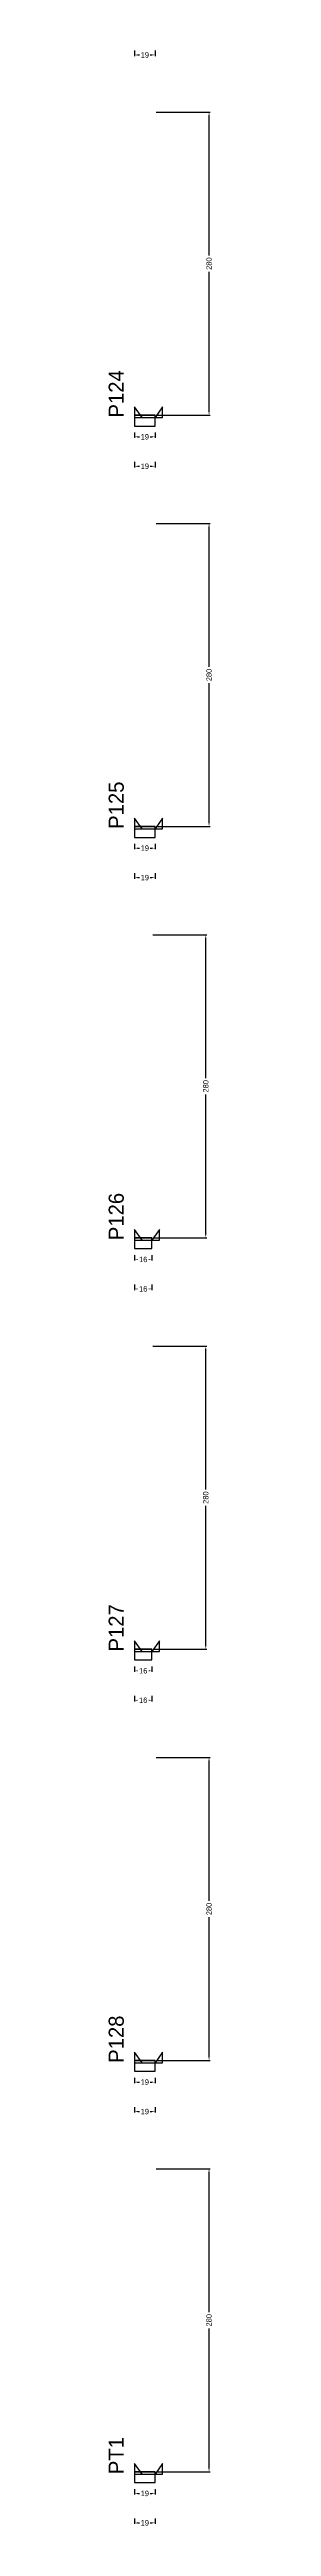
# Model space of a CAD drawing. Header units: centimetres. Extents: x -8500 to 4118, y -39526 to 295.
# Drawn here: x 3976 to 4072, y -34248 to -31960 of the extents above; entities that cross this region are included whole.
import ezdxf

# ---------------------------------------------------------------- set-up
doc = ezdxf.new("R2010")
doc.units = ezdxf.units.CM
for name, color, linetype in [('NOMENCLATURA', 7, 'Continuous'), ('SARR_2.2x10', 60, 'Continuous'), ('SARR_2.2x7', 40, 'Continuous')]:
    doc.layers.add(name, color=color, linetype=linetype)
doc.dimstyles.new('PAINEL-NOVA', dxfattribs={"dimtxt": 5, "dimasz": 3, "dimexe": 1, "dimexo": 1, "dimgap": 1, "dimtad": 1, "dimcen": 2.5, "dimazin": 3, "dimtfac": 1, "dimtmove": 0, "dimatfit": 3})

# ---------------------------------------------------------------- blocks, each defined once
blk = doc.blocks.new('_CLOSEDFILLED')
at = {"color": 0, "linetype": 'BYBLOCK'}
blk.add_solid([(-1, 0.16), (0, 0), (-1, -0.16)], dxfattribs=at)
blk = doc.blocks.new('*D2210')
for p, q in [((4000, -31961), (4000, -31966)), ((4003, -31965), (4004.5, -31965)), ((4014.5, -31965), (4016, -31965)), ((4019, -31961), (4019, -31966))]:
    blk.add_line(p, q)
at = {"layer": 'Defpoints'}
for p in [(4000, -31960), (4000, -31965), (4019, -31960)]:
    blk.add_point(p, dxfattribs=at)
at = {"layer": 'SARR_2.2x10', "xscale": 3, "yscale": 3, "rotation": 180}
blk.add_blockref('_CLOSEDFILLED', (4000, -31965), dxfattribs=at)
at = {"layer": 'SARR_2.2x10', "xscale": 3, "yscale": 3}
blk.add_blockref('_CLOSEDFILLED', (4019, -31965), dxfattribs=at)
at = {"layer": 'SARR_2.2x10', "insert": (4009.5, -31965), "char_height": 5, "attachment_point": 5}
blk.add_mtext('19', dxfattribs=at)
blk = doc.blocks.new('*D2231')
for p, q in [((4000, -32313.8), (4000, -32318.8)), ((4003, -32317.8), (4004.5, -32317.8)), ((4014.5, -32317.8), (4016, -32317.8)), ((4019, -32313.8), (4019, -32318.8))]:
    blk.add_line(p, q)
at = {"layer": 'Defpoints'}
for p in [(4000, -32312.8), (4000, -32317.8), (4019, -32312.8)]:
    blk.add_point(p, dxfattribs=at)
at = {"layer": 'SARR_2.2x10', "xscale": 3, "yscale": 3, "rotation": 180}
blk.add_blockref('_CLOSEDFILLED', (4000, -32317.8), dxfattribs=at)
at = {"layer": 'SARR_2.2x10', "xscale": 3, "yscale": 3}
blk.add_blockref('_CLOSEDFILLED', (4019, -32317.8), dxfattribs=at)
at = {"layer": 'SARR_2.2x10', "insert": (4009.5, -32317.8), "char_height": 5, "attachment_point": 5}
blk.add_mtext('19', dxfattribs=at)
blk = doc.blocks.new('*D2232')
for p, q in [((4020, -32017.8), (4070, -32017.8)), ((4069, -32150.3), (4069, -32020.8)), ((4069, -32294.8), (4069, -32165.3)), ((4020, -32297.8), (4070, -32297.8))]:
    blk.add_line(p, q)
at = {"layer": 'Defpoints'}
for p in [(4019, -32017.8), (4019, -32297.8), (4069, -32297.8)]:
    blk.add_point(p, dxfattribs=at)
at = {"layer": 'SARR_2.2x10', "xscale": 3, "yscale": 3}
for p, rotation in [((4069, -32017.8), 90), ((4069, -32297.8), 270)]:
    blk.add_blockref('_CLOSEDFILLED', p, dxfattribs=dict(at, rotation=rotation))
at = {"layer": 'SARR_2.2x10', "insert": (4069, -32157.8), "char_height": 5, "attachment_point": 5, "rotation": 90}
blk.add_mtext('280', dxfattribs=at)
blk = doc.blocks.new('*D2233')
for p, q in [((4020, -32017.8), (4070, -32017.8)), ((4069, -32150.3), (4069, -32020.8)), ((4069, -32294.8), (4069, -32165.3)), ((4020, -32297.8), (4070, -32297.8))]:
    blk.add_line(p, q)
at = {"layer": 'Defpoints'}
for p in [(4019, -32017.8), (4019, -32297.8), (4069, -32297.8)]:
    blk.add_point(p, dxfattribs=at)
at = {"layer": 'SARR_2.2x10', "xscale": 3, "yscale": 3}
for p, rotation in [((4069, -32017.8), 90), ((4069, -32297.8), 270)]:
    blk.add_blockref('_CLOSEDFILLED', p, dxfattribs=dict(at, rotation=rotation))
at = {"layer": 'SARR_2.2x10', "insert": (4069, -32157.8), "char_height": 5, "attachment_point": 5, "rotation": 90}
blk.add_mtext('280', dxfattribs=at)
blk = doc.blocks.new('*D2234')
for p, q in [((4020, -32017.8), (4070, -32017.8)), ((4069, -32150.3), (4069, -32020.8)), ((4069, -32294.8), (4069, -32165.3)), ((4020, -32297.8), (4070, -32297.8))]:
    blk.add_line(p, q)
at = {"layer": 'Defpoints'}
for p in [(4019, -32017.8), (4019, -32297.8), (4069, -32297.8)]:
    blk.add_point(p, dxfattribs=at)
at = {"layer": 'SARR_2.2x10', "xscale": 3, "yscale": 3}
for p, rotation in [((4069, -32017.8), 90), ((4069, -32297.8), 270)]:
    blk.add_blockref('_CLOSEDFILLED', p, dxfattribs=dict(at, rotation=rotation))
at = {"layer": 'SARR_2.2x10', "insert": (4069, -32157.8), "char_height": 5, "attachment_point": 5, "rotation": 90}
blk.add_mtext('280', dxfattribs=at)
blk = doc.blocks.new('*D2235')
for p, q in [((4020, -32017.8), (4070, -32017.8)), ((4069, -32150.3), (4069, -32020.8)), ((4069, -32294.8), (4069, -32165.3)), ((4020, -32297.8), (4070, -32297.8))]:
    blk.add_line(p, q)
at = {"layer": 'Defpoints'}
for p in [(4019, -32017.8), (4019, -32297.8), (4069, -32297.8)]:
    blk.add_point(p, dxfattribs=at)
at = {"layer": 'SARR_2.2x10', "xscale": 3, "yscale": 3}
for p, rotation in [((4069, -32017.8), 90), ((4069, -32297.8), 270)]:
    blk.add_blockref('_CLOSEDFILLED', p, dxfattribs=dict(at, rotation=rotation))
at = {"layer": 'SARR_2.2x10', "insert": (4069, -32157.8), "char_height": 5, "attachment_point": 5, "rotation": 90}
blk.add_mtext('280', dxfattribs=at)
blk = doc.blocks.new('*D2236')
for p, q in [((4000, -32341), (4000, -32346)), ((4003, -32345), (4004.5, -32345)), ((4014.5, -32345), (4016, -32345)), ((4019, -32341), (4019, -32346))]:
    blk.add_line(p, q)
at = {"layer": 'Defpoints'}
for p in [(4000, -32340), (4000, -32345), (4019, -32340)]:
    blk.add_point(p, dxfattribs=at)
at = {"layer": 'SARR_2.2x10', "xscale": 3, "yscale": 3, "rotation": 180}
blk.add_blockref('_CLOSEDFILLED', (4000, -32345), dxfattribs=at)
at = {"layer": 'SARR_2.2x10', "xscale": 3, "yscale": 3}
blk.add_blockref('_CLOSEDFILLED', (4019, -32345), dxfattribs=at)
at = {"layer": 'SARR_2.2x10', "insert": (4009.5, -32345), "char_height": 5, "attachment_point": 5}
blk.add_mtext('19', dxfattribs=at)
blk = doc.blocks.new('GRA-E')
at = {"layer": 'SARR_2.2x7'}
blk.add_lwpolyline([(0, 0), (7, 0), (0, 10)], close=True, dxfattribs=at)
blk = doc.blocks.new('GRA-D')
at = {"layer": 'SARR_2.2x7'}
blk.add_lwpolyline([(0, 0), (7, 0), (7, 10)], close=True, dxfattribs=at)
blk = doc.blocks.new('*D2257')
for p, q in [((4000, -32693.8), (4000, -32698.8)), ((4003, -32697.8), (4004.5, -32697.8)), ((4014.5, -32697.8), (4016, -32697.8)), ((4019, -32693.8), (4019, -32698.8))]:
    blk.add_line(p, q)
at = {"layer": 'Defpoints'}
for p in [(4000, -32692.8), (4000, -32697.8), (4019, -32692.8)]:
    blk.add_point(p, dxfattribs=at)
at = {"layer": 'SARR_2.2x10', "xscale": 3, "yscale": 3, "rotation": 180}
blk.add_blockref('_CLOSEDFILLED', (4000, -32697.8), dxfattribs=at)
at = {"layer": 'SARR_2.2x10', "xscale": 3, "yscale": 3}
blk.add_blockref('_CLOSEDFILLED', (4019, -32697.8), dxfattribs=at)
at = {"layer": 'SARR_2.2x10', "insert": (4009.5, -32697.8), "char_height": 5, "attachment_point": 5}
blk.add_mtext('19', dxfattribs=at)
blk = doc.blocks.new('*D2258')
for p, q in [((4020, -32397.8), (4070, -32397.8)), ((4069, -32530.3), (4069, -32400.8)), ((4069, -32674.8), (4069, -32545.3)), ((4020, -32677.8), (4070, -32677.8))]:
    blk.add_line(p, q)
at = {"layer": 'Defpoints'}
for p in [(4019, -32397.8), (4019, -32677.8), (4069, -32677.8)]:
    blk.add_point(p, dxfattribs=at)
at = {"layer": 'SARR_2.2x10', "xscale": 3, "yscale": 3}
for p, rotation in [((4069, -32397.8), 90), ((4069, -32677.8), 270)]:
    blk.add_blockref('_CLOSEDFILLED', p, dxfattribs=dict(at, rotation=rotation))
at = {"layer": 'SARR_2.2x10', "insert": (4069, -32537.8), "char_height": 5, "attachment_point": 5, "rotation": 90}
blk.add_mtext('280', dxfattribs=at)
blk = doc.blocks.new('*D2259')
for p, q in [((4020, -32397.8), (4070, -32397.8)), ((4069, -32530.3), (4069, -32400.8)), ((4069, -32674.8), (4069, -32545.3)), ((4020, -32677.8), (4070, -32677.8))]:
    blk.add_line(p, q)
at = {"layer": 'Defpoints'}
for p in [(4019, -32397.8), (4019, -32677.8), (4069, -32677.8)]:
    blk.add_point(p, dxfattribs=at)
at = {"layer": 'SARR_2.2x10', "xscale": 3, "yscale": 3}
for p, rotation in [((4069, -32397.8), 90), ((4069, -32677.8), 270)]:
    blk.add_blockref('_CLOSEDFILLED', p, dxfattribs=dict(at, rotation=rotation))
at = {"layer": 'SARR_2.2x10', "insert": (4069, -32537.8), "char_height": 5, "attachment_point": 5, "rotation": 90}
blk.add_mtext('280', dxfattribs=at)
blk = doc.blocks.new('*D2260')
for p, q in [((4020, -32397.8), (4070, -32397.8)), ((4069, -32530.3), (4069, -32400.8)), ((4069, -32674.8), (4069, -32545.3)), ((4020, -32677.8), (4070, -32677.8))]:
    blk.add_line(p, q)
at = {"layer": 'Defpoints'}
for p in [(4019, -32397.8), (4019, -32677.8), (4069, -32677.8)]:
    blk.add_point(p, dxfattribs=at)
at = {"layer": 'SARR_2.2x10', "xscale": 3, "yscale": 3}
for p, rotation in [((4069, -32397.8), 90), ((4069, -32677.8), 270)]:
    blk.add_blockref('_CLOSEDFILLED', p, dxfattribs=dict(at, rotation=rotation))
at = {"layer": 'SARR_2.2x10', "insert": (4069, -32537.8), "char_height": 5, "attachment_point": 5, "rotation": 90}
blk.add_mtext('280', dxfattribs=at)
blk = doc.blocks.new('*D2261')
for p, q in [((4020, -32397.8), (4070, -32397.8)), ((4069, -32530.3), (4069, -32400.8)), ((4069, -32674.8), (4069, -32545.3)), ((4020, -32677.8), (4070, -32677.8))]:
    blk.add_line(p, q)
at = {"layer": 'Defpoints'}
for p in [(4019, -32397.8), (4019, -32677.8), (4069, -32677.8)]:
    blk.add_point(p, dxfattribs=at)
at = {"layer": 'SARR_2.2x10', "xscale": 3, "yscale": 3}
for p, rotation in [((4069, -32397.8), 90), ((4069, -32677.8), 270)]:
    blk.add_blockref('_CLOSEDFILLED', p, dxfattribs=dict(at, rotation=rotation))
at = {"layer": 'SARR_2.2x10', "insert": (4069, -32537.8), "char_height": 5, "attachment_point": 5, "rotation": 90}
blk.add_mtext('280', dxfattribs=at)
blk = doc.blocks.new('*D2262')
for p, q in [((4000, -32721), (4000, -32726)), ((4019, -32721), (4019, -32726)), ((4003, -32725), (4004.5, -32725)), ((4014.5, -32725), (4016, -32725))]:
    blk.add_line(p, q)
at = {"layer": 'Defpoints'}
for p in [(4000, -32720), (4019, -32720), (4000, -32725)]:
    blk.add_point(p, dxfattribs=at)
at = {"layer": 'SARR_2.2x10', "xscale": 3, "yscale": 3, "rotation": 180}
blk.add_blockref('_CLOSEDFILLED', (4000, -32725), dxfattribs=at)
at = {"layer": 'SARR_2.2x10', "xscale": 3, "yscale": 3}
blk.add_blockref('_CLOSEDFILLED', (4019, -32725), dxfattribs=at)
at = {"layer": 'SARR_2.2x10', "insert": (4009.5, -32725), "char_height": 5, "attachment_point": 5}
blk.add_mtext('19', dxfattribs=at)
blk = doc.blocks.new('*D2283')
for p, q in [((4000, -33073.8), (4000, -33078.8)), ((4016, -33073.8), (4016, -33078.8))]:
    blk.add_line(p, q)
at = {"layer": 'Defpoints'}
for p in [(4000, -33072.8), (4000, -33077.8), (4016, -33072.8)]:
    blk.add_point(p, dxfattribs=at)
at = {"layer": 'SARR_2.2x10', "xscale": 3, "yscale": 3, "rotation": 180}
blk.add_blockref('_CLOSEDFILLED', (4000, -33077.8), dxfattribs=at)
at = {"layer": 'SARR_2.2x10', "xscale": 3, "yscale": 3}
blk.add_blockref('_CLOSEDFILLED', (4016, -33077.8), dxfattribs=at)
at = {"layer": 'SARR_2.2x10', "insert": (4008, -33077.8), "char_height": 5, "attachment_point": 5}
blk.add_mtext('16', dxfattribs=at)
blk = doc.blocks.new('*D2284')
for p, q in [((4017, -32777.8), (4067, -32777.8)), ((4066, -32910.3), (4066, -32780.8)), ((4066, -33054.8), (4066, -32925.3)), ((4017, -33057.8), (4067, -33057.8))]:
    blk.add_line(p, q)
at = {"layer": 'Defpoints'}
for p in [(4016, -32777.8), (4016, -33057.8), (4066, -33057.8)]:
    blk.add_point(p, dxfattribs=at)
at = {"layer": 'SARR_2.2x10', "xscale": 3, "yscale": 3}
for p, rotation in [((4066, -32777.8), 90), ((4066, -33057.8), 270)]:
    blk.add_blockref('_CLOSEDFILLED', p, dxfattribs=dict(at, rotation=rotation))
at = {"layer": 'SARR_2.2x10', "insert": (4066, -32917.8), "char_height": 5, "attachment_point": 5, "rotation": 90}
blk.add_mtext('280', dxfattribs=at)
blk = doc.blocks.new('*D2285')
for p, q in [((4017, -32777.8), (4067, -32777.8)), ((4066, -32910.3), (4066, -32780.8)), ((4066, -33054.8), (4066, -32925.3)), ((4017, -33057.8), (4067, -33057.8))]:
    blk.add_line(p, q)
at = {"layer": 'Defpoints'}
for p in [(4016, -32777.8), (4016, -33057.8), (4066, -33057.8)]:
    blk.add_point(p, dxfattribs=at)
at = {"layer": 'SARR_2.2x10', "xscale": 3, "yscale": 3}
for p, rotation in [((4066, -32777.8), 90), ((4066, -33057.8), 270)]:
    blk.add_blockref('_CLOSEDFILLED', p, dxfattribs=dict(at, rotation=rotation))
at = {"layer": 'SARR_2.2x10', "insert": (4066, -32917.8), "char_height": 5, "attachment_point": 5, "rotation": 90}
blk.add_mtext('280', dxfattribs=at)
blk = doc.blocks.new('*D2286')
for p, q in [((4017, -32777.8), (4067, -32777.8)), ((4066, -32910.3), (4066, -32780.8)), ((4066, -33054.8), (4066, -32925.3)), ((4017, -33057.8), (4067, -33057.8))]:
    blk.add_line(p, q)
at = {"layer": 'Defpoints'}
for p in [(4016, -32777.8), (4016, -33057.8), (4066, -33057.8)]:
    blk.add_point(p, dxfattribs=at)
at = {"layer": 'SARR_2.2x10', "xscale": 3, "yscale": 3}
for p, rotation in [((4066, -32777.8), 90), ((4066, -33057.8), 270)]:
    blk.add_blockref('_CLOSEDFILLED', p, dxfattribs=dict(at, rotation=rotation))
at = {"layer": 'SARR_2.2x10', "insert": (4066, -32917.8), "char_height": 5, "attachment_point": 5, "rotation": 90}
blk.add_mtext('280', dxfattribs=at)
blk = doc.blocks.new('*D2287')
for p, q in [((4017, -32777.8), (4067, -32777.8)), ((4066, -32910.3), (4066, -32780.8)), ((4066, -33054.8), (4066, -32925.3)), ((4017, -33057.8), (4067, -33057.8))]:
    blk.add_line(p, q)
at = {"layer": 'Defpoints'}
for p in [(4016, -32777.8), (4016, -33057.8), (4066, -33057.8)]:
    blk.add_point(p, dxfattribs=at)
at = {"layer": 'SARR_2.2x10', "xscale": 3, "yscale": 3}
for p, rotation in [((4066, -32777.8), 90), ((4066, -33057.8), 270)]:
    blk.add_blockref('_CLOSEDFILLED', p, dxfattribs=dict(at, rotation=rotation))
at = {"layer": 'SARR_2.2x10', "insert": (4066, -32917.8), "char_height": 5, "attachment_point": 5, "rotation": 90}
blk.add_mtext('280', dxfattribs=at)
blk = doc.blocks.new('*D2288')
for p, q in [((4000, -33101), (4000, -33106)), ((4016, -33101), (4016, -33106))]:
    blk.add_line(p, q)
at = {"layer": 'Defpoints'}
for p in [(4000, -33100), (4000, -33105), (4016, -33100)]:
    blk.add_point(p, dxfattribs=at)
at = {"layer": 'SARR_2.2x10', "xscale": 3, "yscale": 3, "rotation": 180}
blk.add_blockref('_CLOSEDFILLED', (4000, -33105), dxfattribs=at)
at = {"layer": 'SARR_2.2x10', "xscale": 3, "yscale": 3}
blk.add_blockref('_CLOSEDFILLED', (4016, -33105), dxfattribs=at)
at = {"layer": 'SARR_2.2x10', "insert": (4008, -33105), "char_height": 5, "attachment_point": 5}
blk.add_mtext('16', dxfattribs=at)
blk = doc.blocks.new('*D2309')
for p, q in [((4000, -33453.8), (4000, -33458.8)), ((4016, -33453.8), (4016, -33458.8))]:
    blk.add_line(p, q)
at = {"layer": 'Defpoints'}
for p in [(4000, -33452.8), (4016, -33452.8), (4000, -33457.8)]:
    blk.add_point(p, dxfattribs=at)
at = {"layer": 'SARR_2.2x10', "xscale": 3, "yscale": 3, "rotation": 180}
blk.add_blockref('_CLOSEDFILLED', (4000, -33457.8), dxfattribs=at)
at = {"layer": 'SARR_2.2x10', "xscale": 3, "yscale": 3}
blk.add_blockref('_CLOSEDFILLED', (4016, -33457.8), dxfattribs=at)
at = {"layer": 'SARR_2.2x10', "insert": (4008, -33457.8), "char_height": 5, "attachment_point": 5}
blk.add_mtext('16', dxfattribs=at)
blk = doc.blocks.new('*D2310')
for p, q in [((4017, -33157.8), (4067, -33157.8)), ((4066, -33290.3), (4066, -33160.8)), ((4066, -33434.8), (4066, -33305.3)), ((4017, -33437.8), (4067, -33437.8))]:
    blk.add_line(p, q)
at = {"layer": 'Defpoints'}
for p in [(4016, -33157.8), (4016, -33437.8), (4066, -33437.8)]:
    blk.add_point(p, dxfattribs=at)
at = {"layer": 'SARR_2.2x10', "xscale": 3, "yscale": 3}
for p, rotation in [((4066, -33157.8), 90), ((4066, -33437.8), 270)]:
    blk.add_blockref('_CLOSEDFILLED', p, dxfattribs=dict(at, rotation=rotation))
at = {"layer": 'SARR_2.2x10', "insert": (4066, -33297.8), "char_height": 5, "attachment_point": 5, "rotation": 90}
blk.add_mtext('280', dxfattribs=at)
blk = doc.blocks.new('*D2311')
for p, q in [((4017, -33157.8), (4067, -33157.8)), ((4066, -33290.3), (4066, -33160.8)), ((4066, -33434.8), (4066, -33305.3)), ((4017, -33437.8), (4067, -33437.8))]:
    blk.add_line(p, q)
at = {"layer": 'Defpoints'}
for p in [(4016, -33157.8), (4016, -33437.8), (4066, -33437.8)]:
    blk.add_point(p, dxfattribs=at)
at = {"layer": 'SARR_2.2x10', "xscale": 3, "yscale": 3}
for p, rotation in [((4066, -33157.8), 90), ((4066, -33437.8), 270)]:
    blk.add_blockref('_CLOSEDFILLED', p, dxfattribs=dict(at, rotation=rotation))
at = {"layer": 'SARR_2.2x10', "insert": (4066, -33297.8), "char_height": 5, "attachment_point": 5, "rotation": 90}
blk.add_mtext('280', dxfattribs=at)
blk = doc.blocks.new('*D2312')
for p, q in [((4017, -33157.8), (4067, -33157.8)), ((4066, -33290.3), (4066, -33160.8)), ((4066, -33434.8), (4066, -33305.3)), ((4017, -33437.8), (4067, -33437.8))]:
    blk.add_line(p, q)
at = {"layer": 'Defpoints'}
for p in [(4016, -33157.8), (4016, -33437.8), (4066, -33437.8)]:
    blk.add_point(p, dxfattribs=at)
at = {"layer": 'SARR_2.2x10', "xscale": 3, "yscale": 3}
for p, rotation in [((4066, -33157.8), 90), ((4066, -33437.8), 270)]:
    blk.add_blockref('_CLOSEDFILLED', p, dxfattribs=dict(at, rotation=rotation))
at = {"layer": 'SARR_2.2x10', "insert": (4066, -33297.8), "char_height": 5, "attachment_point": 5, "rotation": 90}
blk.add_mtext('280', dxfattribs=at)
blk = doc.blocks.new('*D2313')
for p, q in [((4017, -33157.8), (4067, -33157.8)), ((4066, -33290.3), (4066, -33160.8)), ((4066, -33434.8), (4066, -33305.3)), ((4017, -33437.8), (4067, -33437.8))]:
    blk.add_line(p, q)
at = {"layer": 'Defpoints'}
for p in [(4016, -33157.8), (4016, -33437.8), (4066, -33437.8)]:
    blk.add_point(p, dxfattribs=at)
at = {"layer": 'SARR_2.2x10', "xscale": 3, "yscale": 3}
for p, rotation in [((4066, -33157.8), 90), ((4066, -33437.8), 270)]:
    blk.add_blockref('_CLOSEDFILLED', p, dxfattribs=dict(at, rotation=rotation))
at = {"layer": 'SARR_2.2x10', "insert": (4066, -33297.8), "char_height": 5, "attachment_point": 5, "rotation": 90}
blk.add_mtext('280', dxfattribs=at)
blk = doc.blocks.new('*D2314')
for p, q in [((4000, -33481), (4000, -33486)), ((4016, -33481), (4016, -33486))]:
    blk.add_line(p, q)
at = {"layer": 'Defpoints'}
for p in [(4000, -33480), (4000, -33485), (4016, -33480)]:
    blk.add_point(p, dxfattribs=at)
at = {"layer": 'SARR_2.2x10', "xscale": 3, "yscale": 3, "rotation": 180}
blk.add_blockref('_CLOSEDFILLED', (4000, -33485), dxfattribs=at)
at = {"layer": 'SARR_2.2x10', "xscale": 3, "yscale": 3}
blk.add_blockref('_CLOSEDFILLED', (4016, -33485), dxfattribs=at)
at = {"layer": 'SARR_2.2x10', "insert": (4008, -33485), "char_height": 5, "attachment_point": 5}
blk.add_mtext('16', dxfattribs=at)
blk = doc.blocks.new('*D2335')
for p, q in [((4000, -33833.8), (4000, -33838.8)), ((4003, -33837.8), (4004.5, -33837.8)), ((4014.5, -33837.8), (4016, -33837.8)), ((4019, -33833.8), (4019, -33838.8))]:
    blk.add_line(p, q)
at = {"layer": 'Defpoints'}
for p in [(4000, -33832.8), (4000, -33837.8), (4019, -33832.8)]:
    blk.add_point(p, dxfattribs=at)
at = {"layer": 'SARR_2.2x10', "xscale": 3, "yscale": 3, "rotation": 180}
blk.add_blockref('_CLOSEDFILLED', (4000, -33837.8), dxfattribs=at)
at = {"layer": 'SARR_2.2x10', "xscale": 3, "yscale": 3}
blk.add_blockref('_CLOSEDFILLED', (4019, -33837.8), dxfattribs=at)
at = {"layer": 'SARR_2.2x10', "insert": (4009.5, -33837.8), "char_height": 5, "attachment_point": 5}
blk.add_mtext('19', dxfattribs=at)
blk = doc.blocks.new('*D2336')
for p, q in [((4020, -33537.8), (4070, -33537.8)), ((4069, -33670.3), (4069, -33540.8)), ((4069, -33814.8), (4069, -33685.3)), ((4020, -33817.8), (4070, -33817.8))]:
    blk.add_line(p, q)
at = {"layer": 'Defpoints'}
for p in [(4019, -33537.8), (4019, -33817.8), (4069, -33817.8)]:
    blk.add_point(p, dxfattribs=at)
at = {"layer": 'SARR_2.2x10', "xscale": 3, "yscale": 3}
for p, rotation in [((4069, -33537.8), 90), ((4069, -33817.8), 270)]:
    blk.add_blockref('_CLOSEDFILLED', p, dxfattribs=dict(at, rotation=rotation))
at = {"layer": 'SARR_2.2x10', "insert": (4069, -33677.8), "char_height": 5, "attachment_point": 5, "rotation": 90}
blk.add_mtext('280', dxfattribs=at)
blk = doc.blocks.new('*D2337')
for p, q in [((4020, -33537.8), (4070, -33537.8)), ((4069, -33670.3), (4069, -33540.8)), ((4069, -33814.8), (4069, -33685.3)), ((4020, -33817.8), (4070, -33817.8))]:
    blk.add_line(p, q)
at = {"layer": 'Defpoints'}
for p in [(4019, -33537.8), (4019, -33817.8), (4069, -33817.8)]:
    blk.add_point(p, dxfattribs=at)
at = {"layer": 'SARR_2.2x10', "xscale": 3, "yscale": 3}
for p, rotation in [((4069, -33537.8), 90), ((4069, -33817.8), 270)]:
    blk.add_blockref('_CLOSEDFILLED', p, dxfattribs=dict(at, rotation=rotation))
at = {"layer": 'SARR_2.2x10', "insert": (4069, -33677.8), "char_height": 5, "attachment_point": 5, "rotation": 90}
blk.add_mtext('280', dxfattribs=at)
blk = doc.blocks.new('*D2338')
for p, q in [((4020, -33537.8), (4070, -33537.8)), ((4069, -33670.3), (4069, -33540.8)), ((4069, -33814.8), (4069, -33685.3)), ((4020, -33817.8), (4070, -33817.8))]:
    blk.add_line(p, q)
at = {"layer": 'Defpoints'}
for p in [(4019, -33537.8), (4019, -33817.8), (4069, -33817.8)]:
    blk.add_point(p, dxfattribs=at)
at = {"layer": 'SARR_2.2x10', "xscale": 3, "yscale": 3}
for p, rotation in [((4069, -33537.8), 90), ((4069, -33817.8), 270)]:
    blk.add_blockref('_CLOSEDFILLED', p, dxfattribs=dict(at, rotation=rotation))
at = {"layer": 'SARR_2.2x10', "insert": (4069, -33677.8), "char_height": 5, "attachment_point": 5, "rotation": 90}
blk.add_mtext('280', dxfattribs=at)
blk = doc.blocks.new('*D2339')
for p, q in [((4020, -33537.8), (4070, -33537.8)), ((4069, -33670.3), (4069, -33540.8)), ((4069, -33814.8), (4069, -33685.3)), ((4020, -33817.8), (4070, -33817.8))]:
    blk.add_line(p, q)
at = {"layer": 'Defpoints'}
for p in [(4019, -33537.8), (4019, -33817.8), (4069, -33817.8)]:
    blk.add_point(p, dxfattribs=at)
at = {"layer": 'SARR_2.2x10', "xscale": 3, "yscale": 3}
for p, rotation in [((4069, -33537.8), 90), ((4069, -33817.8), 270)]:
    blk.add_blockref('_CLOSEDFILLED', p, dxfattribs=dict(at, rotation=rotation))
at = {"layer": 'SARR_2.2x10', "insert": (4069, -33677.8), "char_height": 5, "attachment_point": 5, "rotation": 90}
blk.add_mtext('280', dxfattribs=at)
blk = doc.blocks.new('*D2340')
for p, q in [((4000, -33861), (4000, -33866)), ((4003, -33865), (4004.5, -33865)), ((4014.5, -33865), (4016, -33865)), ((4019, -33861), (4019, -33866))]:
    blk.add_line(p, q)
at = {"layer": 'Defpoints'}
for p in [(4000, -33860), (4000, -33865), (4019, -33860)]:
    blk.add_point(p, dxfattribs=at)
at = {"layer": 'SARR_2.2x10', "xscale": 3, "yscale": 3, "rotation": 180}
blk.add_blockref('_CLOSEDFILLED', (4000, -33865), dxfattribs=at)
at = {"layer": 'SARR_2.2x10', "xscale": 3, "yscale": 3}
blk.add_blockref('_CLOSEDFILLED', (4019, -33865), dxfattribs=at)
at = {"layer": 'SARR_2.2x10', "insert": (4009.5, -33865), "char_height": 5, "attachment_point": 5}
blk.add_mtext('19', dxfattribs=at)
blk = doc.blocks.new('*D2361')
for p, q in [((4000, -34213.8), (4000, -34218.8)), ((4003, -34217.8), (4004.5, -34217.8)), ((4014.5, -34217.8), (4016, -34217.8)), ((4019, -34213.8), (4019, -34218.8))]:
    blk.add_line(p, q)
at = {"layer": 'Defpoints'}
for p in [(4000, -34212.8), (4000, -34217.8), (4019, -34212.8)]:
    blk.add_point(p, dxfattribs=at)
at = {"layer": 'SARR_2.2x10', "xscale": 3, "yscale": 3, "rotation": 180}
blk.add_blockref('_CLOSEDFILLED', (4000, -34217.8), dxfattribs=at)
at = {"layer": 'SARR_2.2x10', "xscale": 3, "yscale": 3}
blk.add_blockref('_CLOSEDFILLED', (4019, -34217.8), dxfattribs=at)
at = {"layer": 'SARR_2.2x10', "insert": (4009.5, -34217.8), "char_height": 5, "attachment_point": 5}
blk.add_mtext('19', dxfattribs=at)
blk = doc.blocks.new('*D2362')
for p, q in [((4020, -33917.8), (4070, -33917.8)), ((4069, -34050.3), (4069, -33920.8)), ((4069, -34194.8), (4069, -34065.3)), ((4020, -34197.8), (4070, -34197.8))]:
    blk.add_line(p, q)
at = {"layer": 'Defpoints'}
for p in [(4019, -33917.8), (4019, -34197.8), (4069, -34197.8)]:
    blk.add_point(p, dxfattribs=at)
at = {"layer": 'SARR_2.2x10', "xscale": 3, "yscale": 3}
for p, rotation in [((4069, -33917.8), 90), ((4069, -34197.8), 270)]:
    blk.add_blockref('_CLOSEDFILLED', p, dxfattribs=dict(at, rotation=rotation))
at = {"layer": 'SARR_2.2x10', "insert": (4069, -34057.8), "char_height": 5, "attachment_point": 5, "rotation": 90}
blk.add_mtext('280', dxfattribs=at)
blk = doc.blocks.new('*D2363')
for p, q in [((4020, -33917.8), (4070, -33917.8)), ((4069, -34050.3), (4069, -33920.8)), ((4069, -34194.8), (4069, -34065.3)), ((4020, -34197.8), (4070, -34197.8))]:
    blk.add_line(p, q)
at = {"layer": 'Defpoints'}
for p in [(4019, -33917.8), (4019, -34197.8), (4069, -34197.8)]:
    blk.add_point(p, dxfattribs=at)
at = {"layer": 'SARR_2.2x10', "xscale": 3, "yscale": 3}
for p, rotation in [((4069, -33917.8), 90), ((4069, -34197.8), 270)]:
    blk.add_blockref('_CLOSEDFILLED', p, dxfattribs=dict(at, rotation=rotation))
at = {"layer": 'SARR_2.2x10', "insert": (4069, -34057.8), "char_height": 5, "attachment_point": 5, "rotation": 90}
blk.add_mtext('280', dxfattribs=at)
blk = doc.blocks.new('*D2364')
for p, q in [((4020, -33917.8), (4070, -33917.8)), ((4069, -34050.3), (4069, -33920.8)), ((4069, -34194.8), (4069, -34065.3)), ((4020, -34197.8), (4070, -34197.8))]:
    blk.add_line(p, q)
at = {"layer": 'Defpoints'}
for p in [(4019, -33917.8), (4019, -34197.8), (4069, -34197.8)]:
    blk.add_point(p, dxfattribs=at)
at = {"layer": 'SARR_2.2x10', "xscale": 3, "yscale": 3}
for p, rotation in [((4069, -33917.8), 90), ((4069, -34197.8), 270)]:
    blk.add_blockref('_CLOSEDFILLED', p, dxfattribs=dict(at, rotation=rotation))
at = {"layer": 'SARR_2.2x10', "insert": (4069, -34057.8), "char_height": 5, "attachment_point": 5, "rotation": 90}
blk.add_mtext('280', dxfattribs=at)
blk = doc.blocks.new('*D2365')
for p, q in [((4020, -33917.8), (4070, -33917.8)), ((4069, -34050.3), (4069, -33920.8)), ((4069, -34194.8), (4069, -34065.3)), ((4020, -34197.8), (4070, -34197.8))]:
    blk.add_line(p, q)
at = {"layer": 'Defpoints'}
for p in [(4019, -33917.8), (4019, -34197.8), (4069, -34197.8)]:
    blk.add_point(p, dxfattribs=at)
at = {"layer": 'SARR_2.2x10', "xscale": 3, "yscale": 3}
for p, rotation in [((4069, -33917.8), 90), ((4069, -34197.8), 270)]:
    blk.add_blockref('_CLOSEDFILLED', p, dxfattribs=dict(at, rotation=rotation))
at = {"layer": 'SARR_2.2x10', "insert": (4069, -34057.8), "char_height": 5, "attachment_point": 5, "rotation": 90}
blk.add_mtext('280', dxfattribs=at)
blk = doc.blocks.new('*D2366')
for p, q in [((4000, -34241), (4000, -34246)), ((4003, -34245), (4004.5, -34245)), ((4014.5, -34245), (4016, -34245)), ((4019, -34241), (4019, -34246))]:
    blk.add_line(p, q)
at = {"layer": 'Defpoints'}
for p in [(4000, -34240), (4000, -34245), (4019, -34240)]:
    blk.add_point(p, dxfattribs=at)
at = {"layer": 'SARR_2.2x10', "xscale": 3, "yscale": 3, "rotation": 180}
blk.add_blockref('_CLOSEDFILLED', (4000, -34245), dxfattribs=at)
at = {"layer": 'SARR_2.2x10', "xscale": 3, "yscale": 3}
blk.add_blockref('_CLOSEDFILLED', (4019, -34245), dxfattribs=at)
at = {"layer": 'SARR_2.2x10', "insert": (4009.5, -34245), "char_height": 5, "attachment_point": 5}
blk.add_mtext('19', dxfattribs=at)

msp = doc.modelspace()

# ---------------------------------------------------------------- linework, layer by layer
at = {"layer": 'SARR_2.2x10'}
for p, q in [((4019, -32297.8), (4000, -32297.8)), ((4000, -32297.8), (4000, -32307.8)), ((4000, -32307.8), (4019, -32307.8)), ((4019, -32307.8), (4019, -32297.8)), ((4019, -32677.8), (4000, -32677.8)), ((4000, -32677.8), (4000, -32687.8)), ((4000, -32687.8), (4019, -32687.8)), ((4019, -32687.8), (4019, -32677.8)), ((4016, -33057.8), (4000, -33057.8)), ((4000, -33057.8), (4000, -33067.8)), ((4016, -33067.8), (4016, -33057.8)), ((4000, -33067.8), (4016, -33067.8)), ((4016, -33437.8), (4000, -33437.8)), ((4000, -33437.8), (4000, -33447.8)), ((4000, -33447.8), (4016, -33447.8)), ((4016, -33447.8), (4016, -33437.8)), ((4019, -33817.8), (4000, -33817.8)), ((4000, -33817.8), (4000, -33827.8)), ((4019, -33827.8), (4019, -33817.8)), ((4000, -33827.8), (4019, -33827.8)), ((4019, -34197.8), (4000, -34197.8)), ((4000, -34197.8), (4000, -34207.8)), ((4000, -34207.8), (4019, -34207.8)), ((4019, -34207.8), (4019, -34197.8))]:
    msp.add_line(p, q, dxfattribs=at)
at = {"layer": 'SARR_2.2x7'}
for p, q in [((4019, -32297.8), (4000, -32297.8)), ((4000, -32297.8), (4000, -32300)), ((4000, -32297.8), (4007, -32297.8)), ((4000, -32297.8), (4007, -32297.8)), ((4000, -32297.8), (4007, -32297.8)), ((4000, -32297.8), (4007, -32297.8)), ((4000, -32300), (4019, -32300)), ((4007, -32297.8), (4019, -32297.8)), ((4007, -32297.8), (4019, -32297.8)), ((4007, -32297.8), (4019, -32297.8)), ((4007, -32297.8), (4019, -32297.8)), ((4019, -32300), (4019, -32297.8)), ((4019, -32677.8), (4000, -32677.8)), ((4000, -32677.8), (4000, -32680)), ((4000, -32677.8), (4007, -32677.8)), ((4000, -32677.8), (4007, -32677.8)), ((4000, -32677.8), (4007, -32677.8)), ((4000, -32677.8), (4007, -32677.8)), ((4000, -32680), (4019, -32680)), ((4007, -32677.8), (4019, -32677.8)), ((4007, -32677.8), (4019, -32677.8)), ((4007, -32677.8), (4019, -32677.8)), ((4007, -32677.8), (4019, -32677.8)), ((4019, -32680), (4019, -32677.8)), ((4016, -33057.8), (4000, -33057.8)), ((4000, -33057.8), (4000, -33060)), ((4000, -33057.8), (4007, -33057.8)), ((4000, -33057.8), (4007, -33057.8)), ((4000, -33057.8), (4007, -33057.8)), ((4000, -33057.8), (4007, -33057.8)), ((4000, -33060), (4016, -33060)), ((4007, -33057.8), (4016, -33057.8)), ((4007, -33057.8), (4016, -33057.8)), ((4007, -33057.8), (4016, -33057.8)), ((4007, -33057.8), (4016, -33057.8)), ((4016, -33060), (4016, -33057.8)), ((4016, -33437.8), (4000, -33437.8)), ((4000, -33437.8), (4000, -33440)), ((4000, -33437.8), (4007, -33437.8)), ((4000, -33437.8), (4007, -33437.8)), ((4000, -33437.8), (4007, -33437.8)), ((4000, -33437.8), (4007, -33437.8)), ((4000, -33440), (4016, -33440)), ((4007, -33437.8), (4016, -33437.8)), ((4007, -33437.8), (4016, -33437.8)), ((4007, -33437.8), (4016, -33437.8)), ((4007, -33437.8), (4016, -33437.8)), ((4016, -33440), (4016, -33437.8)), ((4019, -33817.8), (4000, -33817.8)), ((4000, -33817.8), (4000, -33820)), ((4000, -33817.8), (4007, -33817.8)), ((4000, -33817.8), (4007, -33817.8)), ((4000, -33817.8), (4007, -33817.8)), ((4000, -33817.8), (4007, -33817.8)), ((4000, -33820), (4019, -33820)), ((4007, -33817.8), (4019, -33817.8)), ((4007, -33817.8), (4019, -33817.8)), ((4007, -33817.8), (4019, -33817.8)), ((4007, -33817.8), (4019, -33817.8)), ((4019, -33820), (4019, -33817.8)), ((4019, -34197.8), (4000, -34197.8)), ((4000, -34197.8), (4000, -34200)), ((4000, -34197.8), (4007, -34197.8)), ((4000, -34197.8), (4007, -34197.8)), ((4000, -34197.8), (4007, -34197.8)), ((4000, -34197.8), (4007, -34197.8)), ((4000, -34200), (4019, -34200)), ((4007, -34197.8), (4019, -34197.8)), ((4007, -34197.8), (4019, -34197.8)), ((4007, -34197.8), (4019, -34197.8)), ((4007, -34197.8), (4019, -34197.8)), ((4019, -34200), (4019, -34197.8))]:
    msp.add_line(p, q, dxfattribs=at)

# ---------------------------------------------------------------- block references
for name, p in [('GRA-E', (4000, -32300)), ('GRA-D', (4019, -32300)), ('GRA-E', (4000, -32680)), ('GRA-D', (4019, -32680)), ('GRA-E', (4000, -33060)), ('GRA-D', (4016, -33060)), ('GRA-E', (4000, -33440)), ('GRA-D', (4016, -33440)), ('GRA-E', (4000, -33820)), ('GRA-D', (4019, -33820)), ('GRA-E', (4000, -34200)), ('GRA-D', (4019, -34200))]:
    msp.add_blockref(name, p, dxfattribs=at)

# ---------------------------------------------------------------- texts
at = {"layer": 'NOMENCLATURA'}
for s, p in [('P124', (3990, -32300)), ('P125', (3990, -32680)), ('P126', (3990, -33060)), ('P127', (3990, -33440)), ('P128', (3990, -33820)), ('PT1', (3990, -34200))]:
    msp.add_text(s, height=14, rotation=90, dxfattribs=at).set_placement(p)

# ---------------------------------------------------------------- dimensions: what is measured, and where the dimension line sits
at = {"layer": 'SARR_2.2x10'}
for base, p1, p2, picture, middle in [((4000, -31965), (4000, -31960), (4019, -31960), '*D2210', (4009.5, -31965)), ((4000, -32317.8), (4000, -32312.8), (4019, -32312.8), '*D2231', (4009.5, -32317.8)), ((4000, -32345), (4000, -32340), (4019, -32340), '*D2236', (4009.5, -32345)), ((4000, -32697.8), (4000, -32692.8), (4019, -32692.8), '*D2257', (4009.5, -32697.8)), ((4000, -32725), (4000, -32720), (4019, -32720), '*D2262', (4009.5, -32725)), ((4000, -33077.8), (4000, -33072.8), (4016, -33072.8), '*D2283', (4008, -33077.8)), ((4000, -33105), (4000, -33100), (4016, -33100), '*D2288', (4008, -33105)), ((4000, -33457.8), (4000, -33452.8), (4016, -33452.8), '*D2309', (4008, -33457.8)), ((4000, -33485), (4000, -33480), (4016, -33480), '*D2314', (4008, -33485)), ((4000, -33837.8), (4000, -33832.8), (4019, -33832.8), '*D2335', (4009.5, -33837.8)), ((4000, -33865), (4000, -33860), (4019, -33860), '*D2340', (4009.5, -33865)), ((4000, -34217.8), (4000, -34212.8), (4019, -34212.8), '*D2361', (4009.5, -34217.8)), ((4000, -34245), (4000, -34240), (4019, -34240), '*D2366', (4009.5, -34245))]:
    dim = msp.add_linear_dim(base=base, p1=p1, p2=p2, dimstyle='PAINEL-NOVA', dxfattribs=at)
    dim.commit()
    dim.dimension.update_dxf_attribs({"geometry": picture, "text_midpoint": middle})
for base, p1, p2, picture, middle in [((4069, -32297.8), (4019, -32297.8), (4019, -32017.8), '*D2232', (4069, -32157.8)), ((4069, -32297.8), (4019, -32297.8), (4019, -32017.8), '*D2233', (4069, -32157.8)), ((4069, -32297.8), (4019, -32297.8), (4019, -32017.8), '*D2234', (4069, -32157.8)), ((4069, -32297.8), (4019, -32297.8), (4019, -32017.8), '*D2235', (4069, -32157.8)), ((4069, -32677.8), (4019, -32677.8), (4019, -32397.8), '*D2258', (4069, -32537.8)), ((4069, -32677.8), (4019, -32677.8), (4019, -32397.8), '*D2259', (4069, -32537.8)), ((4069, -32677.8), (4019, -32677.8), (4019, -32397.8), '*D2260', (4069, -32537.8)), ((4069, -32677.8), (4019, -32677.8), (4019, -32397.8), '*D2261', (4069, -32537.8)), ((4066, -33057.8), (4016, -33057.8), (4016, -32777.8), '*D2284', (4066, -32917.8)), ((4066, -33057.8), (4016, -33057.8), (4016, -32777.8), '*D2285', (4066, -32917.8)), ((4066, -33057.8), (4016, -33057.8), (4016, -32777.8), '*D2286', (4066, -32917.8)), ((4066, -33057.8), (4016, -33057.8), (4016, -32777.8), '*D2287', (4066, -32917.8)), ((4066, -33437.8), (4016, -33437.8), (4016, -33157.8), '*D2310', (4066, -33297.8)), ((4066, -33437.8), (4016, -33437.8), (4016, -33157.8), '*D2311', (4066, -33297.8)), ((4066, -33437.8), (4016, -33437.8), (4016, -33157.8), '*D2312', (4066, -33297.8)), ((4066, -33437.8), (4016, -33437.8), (4016, -33157.8), '*D2313', (4066, -33297.8)), ((4069, -33817.8), (4019, -33817.8), (4019, -33537.8), '*D2336', (4069, -33677.8)), ((4069, -33817.8), (4019, -33817.8), (4019, -33537.8), '*D2337', (4069, -33677.8)), ((4069, -33817.8), (4019, -33817.8), (4019, -33537.8), '*D2338', (4069, -33677.8)), ((4069, -33817.8), (4019, -33817.8), (4019, -33537.8), '*D2339', (4069, -33677.8)), ((4069, -34197.8), (4019, -34197.8), (4019, -33917.8), '*D2362', (4069, -34057.8)), ((4069, -34197.8), (4019, -34197.8), (4019, -33917.8), '*D2363', (4069, -34057.8)), ((4069, -34197.8), (4019, -34197.8), (4019, -33917.8), '*D2364', (4069, -34057.8)), ((4069, -34197.8), (4019, -34197.8), (4019, -33917.8), '*D2365', (4069, -34057.8))]:
    dim = msp.add_linear_dim(base=base, p1=p1, p2=p2, angle=90, dimstyle='PAINEL-NOVA', dxfattribs=at)
    dim.commit()
    dim.dimension.update_dxf_attribs({"geometry": picture, "text_midpoint": middle})

doc.saveas('drawing.dxf')
